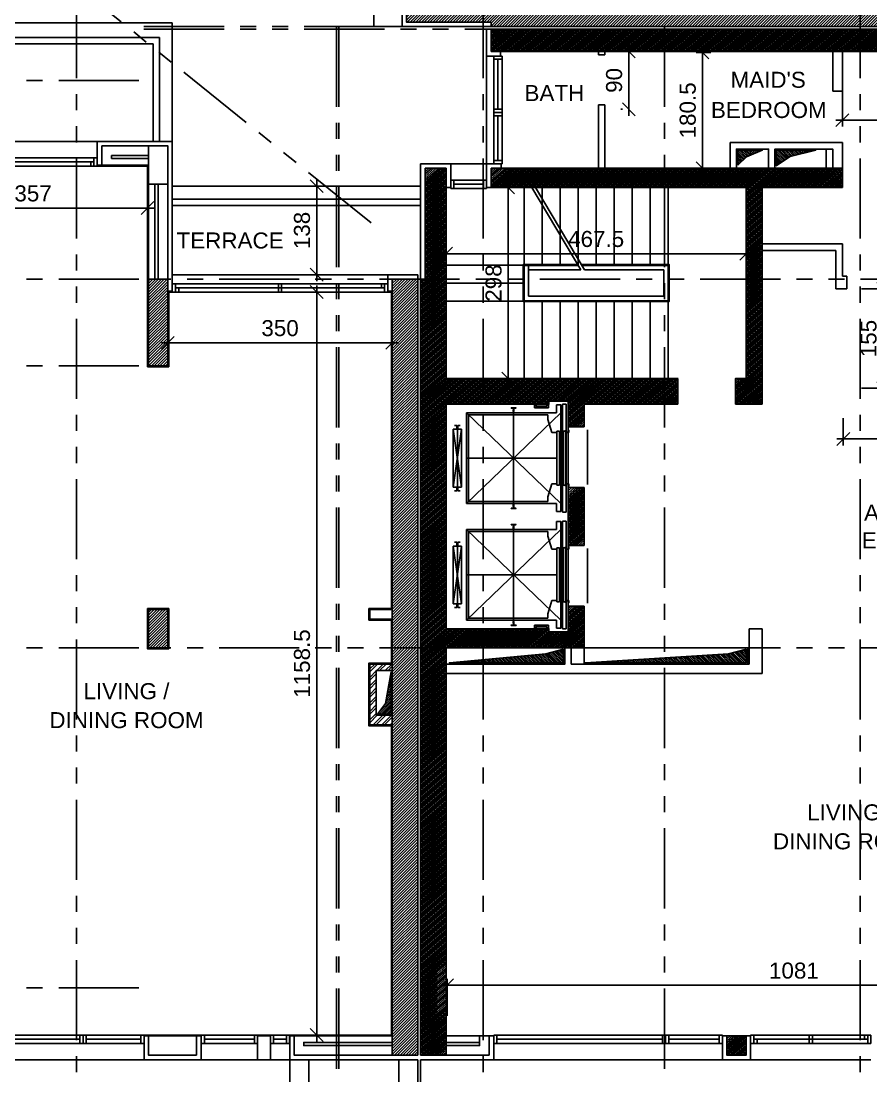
# Model space of a CAD drawing. Extents: x 453.8 to 514, y -2.6 to 70.8.
# Drawn here: x 484.88 to 498.13, y 6.18 to 22.62 of the extents above; entities that cross this region are included whole.
import ezdxf
from ezdxf.enums import TextEntityAlignment as Align

# ---------------------------------------------------------------- set-up
doc = ezdxf.new("R2010")
doc.units = 0
doc.header["$MEASUREMENT"] = 0
doc.header["$PDMODE"] = 35
doc.header["$PDSIZE"] = 0.3
doc.linetypes.add('AXIS_100$0$A-AXIS$0$PHANTOM', pattern=[2.5, 1.25, -0.25, 0.25, -0.25, 0.25, -0.25])
doc.layers.get('0').update_dxf_attribs({"linetype": 'CONTINUOUS'})
doc.layers.get('DEFPOINTS').update_dxf_attribs({"linetype": 'CONTINUOUS'})
for name, color, linetype in [('A-ALU', 9, 'CONTINUOUS'), ('A-BALUST', 1, 'CONTINUOUS'), ('a-dim', 3, 'CONTINUOUS'), ('A-HATCH-CONC', 8, 'CONTINUOUS'), ('A-HATCH-WALL', 8, 'CONTINUOUS'), ('A-NOMENCLATURE', 3, 'CONTINUOUS'), ('A-PLASTER', 8, 'CONTINUOUS'), ('A-PROJECTION', 9, 'CONTINUOUS'), ('a-revetement', 1, 'CONTINUOUS'), ('a-shaft', 251, 'CONTINUOUS'), ('A-WALL', 4, 'CONTINUOUS'), ('AXIS_100$0$A-AXIS-100', 10, 'AXIS_100$0$A-AXIS$0$PHANTOM'), ('ID-100-Furniture Plan$0$A-ALU', 9, 'CONTINUOUS'), ('ID-100-Furniture Plan$0$A-asc', 15, 'CONTINUOUS'), ('ID-100-Furniture Plan$0$A-FLOR-HRAL', 15, 'CONTINUOUS'), ('ID-100-Furniture Plan$0$A-FLOR-STRS', 41, 'CONTINUOUS'), ('ID-100-Furniture Plan$0$A-PROJECTION', 8, 'CONTINUOUS'), ('ID-100-Furniture Plan$0$a-revetement', 1, 'CONTINUOUS'), ('ID-100-Furniture Plan$0$a-shaft', 251, 'CONTINUOUS'), ('ID-100-Furniture Plan$0$A-STRUCHATCH', 8, 'CONTINUOUS'), ('ID-100-Furniture Plan$0$A-STRUCTURE', 6, 'CONTINUOUS'), ('ID-100-Furniture Plan$0$A-WALL', 3, 'CONTINUOUS'), ('ID-100-Furniture Plan$0$S-9-10TH$0$A-SHAFT 9-10TH', 8, 'CONTINUOUS'), ('S-9-10TH$0$A-SHAFT 9-10TH', 8, 'CONTINUOUS'), ('S-9-10TH$0$A-STR 9-10TH', 2, 'CONTINUOUS')]:
    doc.layers.add(name, color=color, linetype=linetype)
doc.styles.add('A100-STEXT', font='ARIAL.TTF', dxfattribs={"height": 0.25})
doc.dimstyles.new('A100-DIM', dxfattribs={"dimtxt": 0.25, "dimasz": 0.2, "dimexe": 0.1, "dimexo": 0.3, "dimgap": 0.1, "dimtad": 1, "dimlfac": 100, "dimdsep": 46, "dimtxsty": 'A100-STEXT', "dimblk1": 'OBLIQUE', "dimblk2": 'OBLIQUE', "dimsah": 1, "dimcen": -0.05, "dimdle": 0.1, "dimclrd": 15, "dimclre": 15, "dimclrt": 256, "dimadec": 0, "dimazin": 0, "dimtfac": 0.28, "dimtix": 1, "dimtmove": 2, "dimatfit": 3, "dimldrblk": 'OBLIQUE', "dimfxl": 0, "dimtolj": 1, "dimarcsym": 0})
pattern_1 = [(45, (463.73762, -5e-11), (-0.022097087, 0.022097087), [])]
pattern_2 = [(40.532486, (448.082978, 27.233274), (-0.016246977, 0.01900094), [])]
pattern_3 = [(315, (463.73762, 7e-11), (0.014142136, 0.014142136), [])]
pattern_4 = [(40.532486, (456.156187, -5.163988), (-0.016246977, 0.01900094), [])]

# ---------------------------------------------------------------- blocks, each defined once
blk = doc.blocks.new('A$C5D3262F0')
at = {"layer": 'A-ALU'}
for p, q in [((19.618, 20.495), (22.278, 20.495)), ((19.618, 20.43), (22.278, 20.43)), ((22.228, 20.365), (22.228, 20.43)), ((22.328, 20.365), (19.568, 20.365)), ((23.548, 18.53), (26.808, 18.53)), ((23.548, 18.465), (26.808, 18.465)), ((23.598, 18.4), (23.598, 18.465)), ((26.758, 18.465), (26.758, 18.53)), ((26.858, 18.4), (23.498, 18.4)), ((19.828, 6.815), (23.058, 6.815)), ((19.879, 6.75), (22.058, 6.75)), ((22.058, 6.815), (22.058, 6.685)), ((22.108, 6.815), (22.108, 6.685)), ((22.158, 6.815), (22.158, 6.685)), ((22.158, 6.75), (23.008, 6.75)), ((23.948, 6.815), (24.828, 6.815)), ((23.998, 6.75), (24.778, 6.75)), ((25.028, 6.815), (25.328, 6.815)), ((25.078, 6.75), (25.278, 6.75)), ((19.828, 6.685), (23.058, 6.685)), ((23.948, 6.685), (24.828, 6.685)), ((25.028, 6.685), (25.328, 6.685))]:
    blk.add_line(p, q, dxfattribs=at)
for points in [[(22.278, 20.495), (22.328, 20.495), (22.328, 20.365), (22.278, 20.365)], [(23.548, 18.53), (23.498, 18.53), (23.498, 18.4), (23.548, 18.4)], [(25.153, 18.53), (25.203, 18.53), (25.203, 18.4), (25.153, 18.4)], [(26.808, 18.53), (26.858, 18.53), (26.858, 18.4), (26.808, 18.4)], [(23.058, 6.685), (23.008, 6.685), (23.008, 6.815), (23.058, 6.815)], [(23.998, 6.685), (23.948, 6.685), (23.948, 6.815), (23.998, 6.815)], [(24.828, 6.685), (24.778, 6.685), (24.778, 6.815), (24.828, 6.815)], [(25.028, 6.685), (25.078, 6.685), (25.078, 6.815), (25.028, 6.815)], [(25.328, 6.685), (25.278, 6.685), (25.278, 6.815), (25.328, 6.815)]]:
    blk.add_lwpolyline(points, close=True, dxfattribs=at)
blk = doc.blocks.new('_OBLIQUE')
at = {"color": 0, "linetype": 'ByBlock'}
blk.add_line((-0.5, -0.5), (0.5, 0.5), dxfattribs=at)
blk = doc.blocks.new('*D49')
at = {"layer": 'a-dim', "color": 15, "lineweight": -2}
for p, q in [((483.181, 19.71), (486.951, 19.71)), ((483.281, 19.41), (483.281, 19.61)), ((486.851, 19.41), (486.851, 19.61))]:
    blk.add_line(p, q, dxfattribs=at)
at = {"layer": 'DEFPOINTS', "color": 0}
for p in [(483.281, 19.71), (486.851, 19.71), (486.851, 19.71)]:
    blk.add_point(p, dxfattribs=at)
at = {"layer": 'a-dim', "color": 15, "lineweight": -2, "xscale": 0.2, "yscale": 0.2, "zscale": 0.2, "rotation": 180}
blk.add_blockref('_OBLIQUE', (483.281, 19.71), dxfattribs=at)
at = {"layer": 'a-dim', "color": 15, "lineweight": -2, "xscale": 0.2, "yscale": 0.2, "zscale": 0.2}
blk.add_blockref('_OBLIQUE', (486.851, 19.71), dxfattribs=at)
at = {"layer": 'a-dim', "insert": (485.066, 19.937), "char_height": 0.25, "attachment_point": 5, "style": 'A100-STEXT'}
blk.add_mtext('\\A1;357', dxfattribs=at)
blk = doc.blocks.new('*D50')
at = {"layer": 'a-dim', "color": 15, "lineweight": -2}
for p, q in [((489.487, 6.715), (489.487, 18.5)), ((489.658, 18.4), (489.587, 18.4)), ((489.658, 6.815), (489.587, 6.815))]:
    blk.add_line(p, q, dxfattribs=at)
at = {"layer": 'DEFPOINTS', "color": 0}
for p in [(489.358, 18.4), (489.487, 18.4), (489.358, 6.815)]:
    blk.add_point(p, dxfattribs=at)
at = {"layer": 'a-dim', "color": 15, "lineweight": -2, "xscale": 0.2, "yscale": 0.2, "zscale": 0.2}
for p, rotation in [((489.487, 18.4), 90), ((489.487, 6.815), 270)]:
    blk.add_blockref('_OBLIQUE', p, dxfattribs=dict(at, rotation=rotation))
at = {"layer": 'a-dim', "insert": (489.259, 12.607), "char_height": 0.25, "attachment_point": 5, "rotation": 90, "style": 'A100-STEXT'}
blk.add_mtext('\\A1;1158.5', dxfattribs=at)
blk = doc.blocks.new('*D51')
at = {"layer": 'a-dim', "color": 15, "lineweight": -2}
for p, q in [((487.066, 17.609), (490.766, 17.609)), ((487.166, 17.55), (487.166, 17.709)), ((490.666, 17.55), (490.666, 17.709))]:
    blk.add_line(p, q, dxfattribs=at)
at = {"layer": 'DEFPOINTS', "color": 0}
for p in [(490.666, 17.609), (487.166, 17.25), (490.666, 17.25)]:
    blk.add_point(p, dxfattribs=at)
at = {"layer": 'a-dim', "color": 15, "lineweight": -2, "xscale": 0.2, "yscale": 0.2, "zscale": 0.2, "rotation": 180}
blk.add_blockref('_OBLIQUE', (487.166, 17.609), dxfattribs=at)
at = {"layer": 'a-dim', "color": 15, "lineweight": -2, "xscale": 0.2, "yscale": 0.2, "zscale": 0.2}
blk.add_blockref('_OBLIQUE', (490.666, 17.609), dxfattribs=at)
at = {"layer": 'a-dim', "insert": (488.916, 17.836), "char_height": 0.25, "attachment_point": 5, "style": 'A100-STEXT'}
blk.add_mtext('\\A1;350', dxfattribs=at)
blk = doc.blocks.new('*D52')
at = {"layer": 'a-dim', "color": 15, "lineweight": -2}
for p, q in [((489.487, 18.57), (489.487, 20.15)), ((489.216, 20.05), (489.587, 20.05)), ((489.216, 18.67), (489.587, 18.67))]:
    blk.add_line(p, q, dxfattribs=at)
at = {"layer": 'DEFPOINTS', "color": 0}
for p in [(488.916, 20.05), (489.487, 20.05), (488.916, 18.67)]:
    blk.add_point(p, dxfattribs=at)
at = {"layer": 'a-dim', "color": 15, "lineweight": -2, "xscale": 0.2, "yscale": 0.2, "zscale": 0.2}
for p, rotation in [((489.487, 20.05), 90), ((489.487, 18.67), 270)]:
    blk.add_blockref('_OBLIQUE', p, dxfattribs=dict(at, rotation=rotation))
at = {"layer": 'a-dim', "insert": (489.259, 19.36), "char_height": 0.25, "attachment_point": 5, "rotation": 90, "style": 'A100-STEXT'}
blk.add_mtext('\\A1;138', dxfattribs=at)
blk = doc.blocks.new('*D68')
at = {"layer": 'a-dim', "color": 15, "lineweight": -2}
for p, q in [((491.421, 7.59), (502.431, 7.59)), ((491.521, 7.115), (491.521, 7.69)), ((502.331, 7.115), (502.331, 7.69))]:
    blk.add_line(p, q, dxfattribs=at)
at = {"layer": 'DEFPOINTS', "color": 0}
for p in [(502.331, 7.59), (491.521, 6.815), (502.331, 6.815)]:
    blk.add_point(p, dxfattribs=at)
at = {"layer": 'a-dim', "color": 15, "lineweight": -2, "xscale": 0.2, "yscale": 0.2, "zscale": 0.2, "rotation": 180}
blk.add_blockref('_OBLIQUE', (491.521, 7.59), dxfattribs=at)
at = {"layer": 'a-dim', "color": 15, "lineweight": -2, "xscale": 0.2, "yscale": 0.2, "zscale": 0.2}
blk.add_blockref('_OBLIQUE', (502.331, 7.59), dxfattribs=at)
at = {"layer": 'a-dim', "insert": (496.926, 7.818), "char_height": 0.25, "attachment_point": 5, "style": 'A100-STEXT'}
blk.add_mtext('\\A1;1081', dxfattribs=at)
blk = doc.blocks.new('*D71')
at = {"layer": 'a-dim', "color": 15, "lineweight": -2}
for p, q in [((497.696, 16.435), (497.696, 16.009)), ((502.331, 16.435), (502.331, 16.009)), ((497.596, 16.109), (502.431, 16.109))]:
    blk.add_line(p, q, dxfattribs=at)
at = {"layer": 'DEFPOINTS', "color": 0}
for p in [(497.696, 16.735), (502.331, 16.735), (502.331, 16.109)]:
    blk.add_point(p, dxfattribs=at)
at = {"layer": 'a-dim', "color": 15, "lineweight": -2, "xscale": 0.2, "yscale": 0.2, "zscale": 0.2, "rotation": 180}
blk.add_blockref('_OBLIQUE', (497.696, 16.109), dxfattribs=at)
at = {"layer": 'a-dim', "color": 15, "lineweight": -2, "xscale": 0.2, "yscale": 0.2, "zscale": 0.2}
blk.add_blockref('_OBLIQUE', (502.331, 16.109), dxfattribs=at)
at = {"layer": 'a-dim', "insert": (500.013, 16.336), "char_height": 0.25, "attachment_point": 5, "style": 'A100-STEXT'}
blk.add_mtext('\\A1;463.5', dxfattribs=at)
blk = doc.blocks.new('*D72')
at = {"layer": 'a-dim', "color": 15, "lineweight": -2}
for p, q in [((497.981, 18.45), (498.418, 18.45)), ((498.318, 16.8), (498.318, 18.55)), ((497.981, 16.9), (498.418, 16.9))]:
    blk.add_line(p, q, dxfattribs=at)
at = {"layer": 'DEFPOINTS', "color": 0}
for p in [(497.681, 18.45), (498.318, 18.45), (497.681, 16.9)]:
    blk.add_point(p, dxfattribs=at)
at = {"layer": 'a-dim', "color": 15, "lineweight": -2, "xscale": 0.2, "yscale": 0.2, "zscale": 0.2}
for p, rotation in [((498.318, 18.45), 90), ((498.318, 16.9), 270)]:
    blk.add_blockref('_OBLIQUE', p, dxfattribs=dict(at, rotation=rotation))
at = {"layer": 'a-dim', "insert": (498.09, 17.675), "char_height": 0.25, "attachment_point": 5, "rotation": 90, "style": 'A100-STEXT'}
blk.add_mtext('\\A1;155', dxfattribs=at)
blk = doc.blocks.new('*D73')
at = {"layer": 'a-dim', "color": 15, "lineweight": -2}
for p, q in [((492.473, 20.13), (492.473, 16.95)), ((492.506, 20.03), (492.573, 20.03)), ((492.506, 17.05), (492.573, 17.05))]:
    blk.add_line(p, q, dxfattribs=at)
at = {"layer": 'DEFPOINTS', "color": 0}
for p in [(492.206, 20.03), (492.206, 17.05), (492.473, 17.05)]:
    blk.add_point(p, dxfattribs=at)
at = {"layer": 'a-dim', "color": 15, "lineweight": -2, "xscale": 0.2, "yscale": 0.2, "zscale": 0.2}
for p, rotation in [((492.473, 20.03), 90), ((492.473, 17.05), 270)]:
    blk.add_blockref('_OBLIQUE', p, dxfattribs=dict(at, rotation=rotation))
at = {"layer": 'a-dim', "insert": (492.245, 18.54), "char_height": 0.25, "attachment_point": 5, "rotation": 90, "style": 'A100-STEXT'}
blk.add_mtext('\\A1;298', dxfattribs=at)
blk = doc.blocks.new('*D74')
at = {"layer": 'a-dim', "color": 15, "lineweight": -2}
for p, q in [((496.281, 18.998), (491.406, 18.998)), ((491.506, 18.74), (491.506, 18.898)), ((496.181, 18.74), (496.181, 18.898))]:
    blk.add_line(p, q, dxfattribs=at)
at = {"layer": 'DEFPOINTS', "color": 0}
for p in [(491.506, 19.04), (491.506, 18.998), (496.181, 19.04)]:
    blk.add_point(p, dxfattribs=at)
at = {"layer": 'a-dim', "color": 15, "lineweight": -2, "xscale": 0.2, "yscale": 0.2, "zscale": 0.2}
for p, rotation in [((491.506, 18.998), 180.000002252266), ((496.181, 18.998), 2.252265973723411e-06)]:
    blk.add_blockref('_OBLIQUE', p, dxfattribs=dict(at, rotation=rotation))
at = {"layer": 'a-dim', "insert": (493.843, 19.226), "char_height": 0.25, "attachment_point": 5, "rotation": 0, "style": 'A100-STEXT'}
blk.add_mtext('\\A1;467.5', dxfattribs=at)
blk = doc.blocks.new('*D111')
at = {"layer": 'a-dim', "color": 15, "lineweight": -2}
for p, q in [((497.681, 21.85), (497.681, 20.981)), ((502.346, 21.85), (502.346, 20.981)), ((497.581, 21.081), (502.446, 21.081))]:
    blk.add_line(p, q, dxfattribs=at)
at = {"layer": 'DEFPOINTS', "color": 0}
for p in [(497.681, 22.15), (502.346, 22.15), (502.346, 21.081)]:
    blk.add_point(p, dxfattribs=at)
at = {"layer": 'a-dim', "color": 15, "lineweight": -2, "xscale": 0.2, "yscale": 0.2, "zscale": 0.2, "rotation": 180}
blk.add_blockref('_OBLIQUE', (497.681, 21.081), dxfattribs=at)
at = {"layer": 'a-dim', "color": 15, "lineweight": -2, "xscale": 0.2, "yscale": 0.2, "zscale": 0.2}
blk.add_blockref('_OBLIQUE', (502.346, 21.081), dxfattribs=at)
at = {"layer": 'a-dim', "insert": (500.013, 21.309), "char_height": 0.25, "attachment_point": 5, "style": 'A100-STEXT'}
blk.add_mtext('\\A1;466.5', dxfattribs=at)
blk = doc.blocks.new('*D112')
at = {"layer": 'a-dim', "color": 15, "lineweight": -2}
for p, q in [((495.5, 20.23), (495.5, 22.235)), ((495.631, 22.135), (495.4, 22.135)), ((495.631, 20.33), (495.4, 20.33))]:
    blk.add_line(p, q, dxfattribs=at)
at = {"layer": 'DEFPOINTS', "color": 0}
for p in [(495.5, 22.135), (495.931, 22.135), (495.931, 20.33)]:
    blk.add_point(p, dxfattribs=at)
at = {"layer": 'a-dim', "color": 15, "lineweight": -2, "xscale": 0.2, "yscale": 0.2, "zscale": 0.2}
for p, rotation in [((495.5, 22.135), 90), ((495.5, 20.33), 270)]:
    blk.add_blockref('_OBLIQUE', p, dxfattribs=dict(at, rotation=rotation))
at = {"layer": 'a-dim', "insert": (495.272, 21.233), "char_height": 0.25, "attachment_point": 5, "rotation": 90, "style": 'A100-STEXT'}
blk.add_mtext('\\A1;180.5', dxfattribs=at)
blk = doc.blocks.new('*D113')
at = {"layer": 'a-dim', "color": 15, "lineweight": -2}
for p, q in [((494.352, 21.15), (494.352, 22.25)), ((494.226, 22.15), (494.252, 22.15)), ((494.226, 21.25), (494.252, 21.25))]:
    blk.add_line(p, q, dxfattribs=at)
at = {"layer": 'DEFPOINTS', "color": 0}
for p in [(494.352, 22.15), (494.526, 22.15), (494.526, 21.25)]:
    blk.add_point(p, dxfattribs=at)
at = {"layer": 'a-dim', "color": 15, "lineweight": -2, "xscale": 0.2, "yscale": 0.2, "zscale": 0.2}
for p, rotation in [((494.352, 22.15), 90), ((494.352, 21.25), 270)]:
    blk.add_blockref('_OBLIQUE', p, dxfattribs=dict(at, rotation=rotation))
at = {"layer": 'a-dim', "insert": (494.124, 21.7), "char_height": 0.25, "attachment_point": 5, "rotation": 90, "style": 'A100-STEXT'}
blk.add_mtext('\\A1;90', dxfattribs=at)
blk = doc.blocks.new('ID-100-Furniture Plan$0$Rail3kg')
for p, q in [((3, 0), (-3, 0)), ((-43.5, -58), (-11, -58)), ((-43.5, -60), (-43.5, -58)), ((-43.5, -60), (-11, -60)), ((-8, -5), (-8, -55)), ((-6, -5), (-6, -55)), ((-3, -2), (3, -2)), ((6, -5), (6, -55)), ((8, -5), (8, -55)), ((11, -58), (43.5, -58)), ((11, -60), (43.5, -60)), ((43.5, -60), (43.5, -58))]:
    blk.add_line(p, q)
for centre, radius, start, end in [((-3, -5), 5, 90, 180), ((3, -5), 5, 0, 90), ((-11, -55), 5, 270, 360), ((-11, -55), 3, 270, 0), ((-3, -5), 3, 90, 180), ((3, -5), 3, 0, 90), ((11, -55), 5, 180, 270), ((11, -55), 3, 180, 270)]:
    blk.add_arc(centre, radius, start, end)
blk = doc.blocks.new('ID-100-Furniture Plan$0$T75-3')
for p, q in [((1, 5), (0, 4)), ((0, -4), (0, 4)), ((1, 5), (30, 5)), ((30, 4), (30, 5)), ((32, 3), (51, 3)), ((57, 35), (55, 7)), ((59, 37), (62, 37)), ((62, -38), (62, 37)), ((0, -4), (1, -5)), ((1, -5), (30, -5)), ((30, -5), (30, -4)), ((32, -3), (51, -3)), ((55, -7), (57, -35)), ((59, -38), (62, -38))]:
    blk.add_line(p, q)
for centre, radius, start, end in [((32, 4), 1.5, 180, 270), ((51, 7), 4, 270, 356.6822), ((59, 35), 2.5, 90, 176.6822), ((32, -4), 1.5, 90, 180), ((51, -7), 4, 3.3178, 90), ((59, -35), 2.5, 183.3178, 270)]:
    blk.add_arc(centre, radius, start, end)
blk = doc.blocks.new('ID-100-Furniture Plan$0$ascenseurs')
at = {"layer": 'ID-100-Furniture Plan$0$A-asc'}
for p, q in [((1.6, 0.03), (1.6, 0.03)), ((1.815, 0), (1.87, 0)), ((1.815, -1.68), (1.815, 0)), ((1.87, -1.68), (1.87, 0)), ((1.72, -0.134), (0.315, -0.134)), ((0.315, -1.546), (1.785, -0.134)), ((0.315, -0.134), (1.785, -1.546)), ((0.315, -1.546), (0.315, -0.134)), ((1.05, -1.565), (1.05, -0.115)), ((1.72, -0.01), (1.785, -0.01)), ((1.72, -0.134), (1.72, -0.01)), ((1.785, -1.67), (1.785, -0.01)), ((1.585, -0.165), (0.345, -0.165)), ((0.345, -1.515), (0.345, -0.165)), ((1.585, -0.235), (1.585, -0.165)), ((1.645, -0.44), (1.585, -0.235)), ((0.24, -0.39), (0.11, -0.39)), ((0.11, -1.29), (0.11, -0.39)), ((0.24, -0.39), (0.11, -1.29)), ((0.11, -0.39), (0.24, -1.29)), ((0.175, -0.39), (0.175, -1.29)), ((0.24, -1.29), (0.24, -0.39)), ((1.645, -0.44), (1.725, -0.44)), ((1.765, -0.42), (1.725, -0.42)), ((1.725, -0.42), (1.725, -1.26)), ((1.765, -0.42), (1.765, -1.26)), ((1.862, -0.42), (1.822, -0.42)), ((1.822, -0.42), (1.822, -1.26)), ((1.862, -0.42), (1.862, -1.26)), ((1.725, -0.84), (0.315, -0.84)), ((0.24, -1.29), (0.11, -1.29)), ((1.645, -1.24), (1.585, -1.445)), ((1.645, -1.24), (1.725, -1.24)), ((1.765, -1.26), (1.725, -1.26)), ((1.862, -1.26), (1.822, -1.26)), ((1.585, -1.515), (1.585, -1.445)), ((1.72, -1.546), (0.315, -1.546)), ((1.585, -1.515), (0.345, -1.515)), ((1.72, -1.67), (1.72, -1.546)), ((1.72, -1.67), (1.785, -1.67)), ((1.815, -1.68), (1.87, -1.68)), ((1.72, -1.954), (0.315, -1.954)), ((0.315, -1.954), (1.785, -3.366)), ((0.315, -3.366), (1.785, -1.954)), ((0.315, -1.954), (0.315, -3.366)), ((1.05, -1.935), (1.05, -3.385)), ((1.72, -1.83), (1.72, -1.954)), ((1.72, -1.83), (1.785, -1.83)), ((1.785, -1.83), (1.785, -3.49)), ((1.815, -1.82), (1.87, -1.82)), ((1.815, -1.82), (1.815, -3.5)), ((1.87, -1.82), (1.87, -3.5)), ((1.585, -1.985), (0.345, -1.985)), ((0.345, -1.985), (0.345, -3.335)), ((1.585, -1.985), (1.585, -2.055)), ((1.645, -2.26), (1.585, -2.055)), ((0.24, -2.21), (0.11, -2.21)), ((0.11, -2.21), (0.11, -3.11)), ((0.24, -3.11), (0.11, -2.21)), ((0.11, -3.11), (0.24, -2.21)), ((0.175, -3.11), (0.175, -2.21)), ((0.24, -2.21), (0.24, -3.11)), ((1.645, -2.26), (1.725, -2.26)), ((1.765, -2.24), (1.725, -2.24)), ((1.725, -3.08), (1.725, -2.24)), ((1.765, -3.08), (1.765, -2.24)), ((1.862, -2.24), (1.822, -2.24)), ((1.822, -3.08), (1.822, -2.24)), ((1.862, -3.08), (1.862, -2.24)), ((1.725, -2.66), (0.315, -2.66)), ((0.24, -3.11), (0.11, -3.11)), ((1.645, -3.06), (1.585, -3.265)), ((1.645, -3.06), (1.725, -3.06)), ((1.765, -3.08), (1.725, -3.08)), ((1.862, -3.08), (1.822, -3.08)), ((1.585, -3.265), (1.585, -3.335)), ((1.72, -3.366), (0.315, -3.366)), ((1.585, -3.335), (0.345, -3.335)), ((1.72, -3.366), (1.72, -3.49)), ((1.72, -3.49), (1.785, -3.49)), ((1.815, -3.5), (1.87, -3.5))]:
    blk.add_line(p, q, dxfattribs=at)
for points in [[(1.378, 0), (1.378, -0.055), (1.592, -0.055), (1.592, 0)], [(1.402, 0), (1.402, -0.03), (1.567, -0.03), (1.567, 0)], [(1.378, -3.5), (1.378, -3.445), (1.592, -3.445), (1.592, -3.5)], [(1.402, -3.5), (1.402, -3.47), (1.567, -3.47), (1.567, -3.5)]]:
    blk.add_lwpolyline(points, dxfattribs=at)
for points in [[(1.862, -0.434, 0.414214), (1.868, -0.44), (1.907, -0.44, 0.414214), (1.913, -0.434), (1.913, -0.405), (1.91, -0.405), (1.91, -0.434, -0.414214), (1.907, -0.437), (1.868, -0.437, -0.414214), (1.865, -0.434), (1.865, -0.405), (1.862, -0.405)], [(1.865, -1.246), (1.865, -1.275), (1.862, -1.275), (1.862, -1.246, -0.414214), (1.868, -1.24), (1.907, -1.24, -0.414214), (1.913, -1.246), (1.913, -1.275), (1.91, -1.275), (1.91, -1.246, 0.414214), (1.907, -1.243), (1.868, -1.243, 0.414214)], [(1.865, -2.254), (1.865, -2.225), (1.862, -2.225), (1.862, -2.254, 0.414214), (1.868, -2.26), (1.907, -2.26, 0.414214), (1.913, -2.254), (1.913, -2.225), (1.91, -2.225), (1.91, -2.254, -0.414214), (1.907, -2.257), (1.868, -2.257, -0.414214)], [(1.862, -3.066, -0.414214), (1.868, -3.06), (1.907, -3.06, -0.414214), (1.913, -3.066), (1.913, -3.095), (1.91, -3.095), (1.91, -3.066, 0.414214), (1.907, -3.063), (1.868, -3.063, 0.414214), (1.865, -3.066), (1.865, -3.095), (1.862, -3.095)]]:
    blk.add_lwpolyline(points, format="xyb", close=True, dxfattribs=at)
at = {"layer": 'ID-100-Furniture Plan$0$A-asc', "yscale": 0.0009999999999994458, "zscale": 0.001}
for name, p, xscale, rotation in [('ID-100-Furniture Plan$0$T75-3', (1.05, -0.115), 0.0009999999999994458, 90), ('ID-100-Furniture Plan$0$Rail3kg', (0.175, -0.39), -0.0009999999999976694, 180), ('ID-100-Furniture Plan$0$T75-3', (1.05, -1.565), -0.0009999999999994458, 90), ('ID-100-Furniture Plan$0$T75-3', (1.05, -1.935), 0.0009999999999994458, 90), ('ID-100-Furniture Plan$0$Rail3kg', (0.175, -2.21), -0.0009999999999976694, 180), ('ID-100-Furniture Plan$0$T75-3', (1.05, -3.385), -0.0009999999999994458, 90)]:
    blk.add_blockref(name, p, dxfattribs=dict(at, xscale=xscale, rotation=rotation))
at = {"layer": 'ID-100-Furniture Plan$0$A-asc', "xscale": 0.0009999999999976694, "yscale": 0.0009999999999994458, "zscale": 0.001}
for p in [(0.175, -1.29), (0.175, -3.11)]:
    blk.add_blockref('ID-100-Furniture Plan$0$Rail3kg', p, dxfattribs=at)

msp = doc.modelspace()

# ---------------------------------------------------------------- hatches: boundary and pattern name
at = {"layer": 'A-HATCH-CONC'}
h = msp.add_hatch(dxfattribs=at)
h.set_pattern_fill('ANSI31', color=256, scale=0.25, style=0)
h.set_pattern_definition(pattern_1)
h.paths.add_polyline_path([(490.8869, 22.94), (490.8869, 22.61), (492.20599, 22.61), (492.20599, 22.54), (499.15599, 22.54), (502.64599, 22.54), (502.64599, 22.94)])
h = msp.add_hatch(dxfattribs=at)
h.set_pattern_fill('ANSI31', color=256, scale=0.25, style=0)
h.set_pattern_definition(pattern_1)
h.paths.add_polyline_path([(487.16599, 18.6), (486.86599, 18.6), (486.86599, 17.25), (487.16599, 17.25)])
h = msp.add_hatch(dxfattribs=at)
h.set_pattern_fill('ANSI31', color=256, scale=0.25, style=0)
h.set_pattern_definition(pattern_1)
h.paths.add_polyline_path([(491.06599, 18.6), (490.66599, 18.6), (490.66599, 6.5), (491.06599, 6.5)])
h = msp.add_hatch(dxfattribs=at)
h.set_pattern_fill('ANSI31', color=256, scale=0.25, style=0)
h.set_pattern_definition(pattern_1)
h.paths.add_polyline_path([(487.16599, 13.45), (486.86599, 13.45), (486.86599, 12.85), (487.16599, 12.85)])
at = {"layer": 'A-HATCH-WALL'}
h = msp.add_hatch(dxfattribs=at)
h.set_pattern_fill('ANSI32', color=256, scale=0.25, style=0)
h.set_pattern_definition([(45, (463.73762, -5e-11), (-0.06629126, 0.06629126), []), (45, (463.78181, -5e-11), (-0.06629126, 0.06629126), [])])
h.paths.add_polyline_path([(490.66599, 6.5), (491.06599, 6.5), (491.06599, 18.6), (490.66599, 18.6)])
h = msp.add_hatch(dxfattribs=at)
h.set_pattern_fill('ANSI32', color=256, scale=0.25, style=0)
h.set_pattern_definition([(45, (463.73762, -5e-11), (-0.06629126, 0.06629126), []), (45, (463.78181, -5e-11), (-0.06629126, 0.06629126), [])])
h.paths.add_polyline_path([(490.66599, 12.6), (490.31599, 12.6), (490.31599, 11.65), (490.66599, 11.65), (490.66599, 11.8), (490.41599, 11.8), (490.41599, 12.5), (490.66599, 12.5)])
at = {"layer": 'a-shaft'}
h = msp.add_hatch(dxfattribs=at)
h.set_pattern_fill('_USER,_O', color=256, scale=0.02, angle=315, pattern_type=0)
h.set_pattern_definition([(225.0000000024, (338867.59109, -23743.371702), (-0.0141421356243, 0.0141421356231), [])])
h.paths.add_polyline_path([(490.64599, 12.48), (490.56157, 11.98401), (490.43599, 11.82), (490.64599, 11.82)])
at = {"layer": 'ID-100-Furniture Plan$0$a-shaft'}
h = msp.add_hatch(dxfattribs=at)
h.set_pattern_fill('_USER', color=256, scale=0.02, angle=315, style=0, pattern_type=0)
h.set_pattern_definition(pattern_3)
h.paths.add_polyline_path([(496.43296, 20.61), (496.05099, 20.61), (496.05099, 20.37632), (496.18856, 20.50595)])
h = msp.add_hatch(dxfattribs=at)
h.set_pattern_fill('_USER', color=256, scale=0.02, angle=315, style=0, pattern_type=0)
h.set_pattern_definition(pattern_3)
h.paths.add_polyline_path([(497.26647, 20.61), (496.65099, 20.61), (496.65099, 20.3673), (496.86838, 20.51175)])
h = msp.add_hatch(dxfattribs=at)
h.set_pattern_fill('_USER,_O', color=256, scale=0.02, angle=315, pattern_type=0)
h.set_pattern_definition([(315, (-337912.859107, -23743.371716), (0.0141421356235, 0.0141421356235), [])])
h.paths.add_polyline_path([(493.33599, 12.62), (493.33599, 12.83), (493.05745, 12.75968), (491.55599, 12.62)])
h = msp.add_hatch(dxfattribs=at)
h.set_pattern_fill('_USER,_O', color=256, scale=0.02, angle=315, pattern_type=0)
h.set_pattern_definition([(315, (-337910.009107, -23743.371716), (0.0141421356235, 0.0141421356235), [])])
h.paths.add_polyline_path([(496.18599, 12.62), (496.18599, 12.83), (495.90745, 12.75968), (493.67599, 12.62)])
at = {"layer": 'ID-100-Furniture Plan$0$A-STRUCHATCH'}
h = msp.add_hatch(dxfattribs=at)
h.set_pattern_fill('_USER', color=256, scale=0.025, angle=40.532486, style=0, pattern_type=0)
h.set_pattern_definition(pattern_2)
h.paths.add_polyline_path([(492.20599, 22.15), (502.64599, 22.15), (502.64599, 22.5), (492.20599, 22.5)])
h = msp.add_hatch(dxfattribs=at)
h.set_pattern_fill('_USER', color=256, scale=0.025, angle=40.532486, style=0, pattern_type=0)
h.set_pattern_definition(pattern_4)
h.paths.add_polyline_path([(496.01474, 17.05), (496.01474, 16.65), (496.43099, 16.65), (496.43099, 20.03), (497.68099, 20.03), (497.68099, 20.33), (492.20599, 20.33), (492.20599, 20.03), (496.18099, 20.03), (496.18099, 17.05)])
h.paths.add_polyline_path([(491.50599, 7.1), (491.36599, 7.1), (491.36599, 7.81), (491.50599, 7.81), (491.50599, 12.85), (493.65599, 12.85), (493.65599, 13.5), (493.40599, 13.5), (493.40599, 13.1), (493.10599, 13.1), (493.10599, 13.15), (491.50599, 13.15), (491.50599, 16.65), (493.10599, 16.65), (493.10599, 16.7), (493.40599, 16.7), (493.40599, 16.3), (493.65599, 16.3), (493.65599, 16.65), (495.11474, 16.65), (495.11474, 17.05), (491.50599, 17.05), (491.50599, 20.33), (491.17599, 20.33), (491.17599, 18.6), (491.10599, 18.6), (491.10599, 6.5), (491.50599, 6.5)])
h = msp.add_hatch(dxfattribs=at)
h.set_pattern_fill('_USER', color=256, scale=0.025, angle=40.532486, style=0, pattern_type=0)
h.set_pattern_definition(pattern_2)
h.paths.add_polyline_path([(493.65599, 15.35), (493.40599, 15.35), (493.40599, 14.45), (493.65599, 14.45)], flags=17)
h = msp.add_hatch(dxfattribs=at)
h.set_pattern_fill('_USER', color=256, scale=0.025, angle=40.532486, style=0, pattern_type=0)
h.set_pattern_definition(pattern_4)
h.paths.add_polyline_path([(491.3644, 7.1), (491.50599, 7.1), (491.50599, 7.81221), (491.3644, 7.81221)])
h = msp.add_hatch(dxfattribs=at)
h.set_pattern_fill('_USER', color=256, scale=0.025, angle=40.532486, style=0, pattern_type=0)
h.set_pattern_definition(pattern_2)
h.paths.add_polyline_path([(496.18099, 6.8), (495.88099, 6.8), (495.88099, 6.5), (496.18099, 6.5)])

# ---------------------------------------------------------------- linework, layer by layer
at = {"layer": 'A-ALU'}
for p, q in [((486.06599, 20.75), (483.30599, 20.75)), ((490.59599, 18.67), (487.23599, 18.67)), ((486.79599, 6.43), (483.56599, 6.43)), ((487.68599, 6.43), (488.56599, 6.43)), ((488.76599, 6.43), (489.06599, 6.43))]:
    msp.add_line(p, q, dxfattribs=at)
at = {"layer": 'A-BALUST'}
for p, q in [((479.58599, 22.37), (487.03599, 22.37)), ((487.03599, 22.37), (487.03599, 20.75)), ((479.58599, 22.27), (486.93599, 22.27)), ((486.93599, 22.27), (486.93599, 20.75)), ((487.23599, 19.85), (491.10599, 19.85)), ((487.23599, 19.75), (491.10599, 19.75))]:
    msp.add_line(p, q, dxfattribs=at)
at = {"layer": 'A-PLASTER'}
for points in [[(486.06599, 20.38), (486.06599, 20.365), (486.85099, 20.365), (486.85099, 17.235), (487.18099, 17.235), (487.18099, 18.4), (487.23599, 18.4), (487.23599, 18.415)], [(490.59599, 18.415), (490.59599, 18.4), (490.65099, 18.4), (490.65099, 13.465), (490.30099, 13.465), (490.30099, 13.285), (490.65099, 13.285), (490.65099, 12.615), (490.30099, 12.615), (490.30099, 11.635), (490.65099, 11.635), (490.65099, 6.815), (489.06569, 6.815)], [(487.68599, 6.815), (486.79599, 6.815)], [(488.56599, 6.8), (488.56599, 6.815), (488.76599, 6.815), (488.76599, 6.8)]]:
    msp.add_lwpolyline(points, dxfattribs=at)
msp.add_lwpolyline([(487.18099, 12.835), (487.18099, 13.465), (486.85099, 13.465), (486.85099, 12.835)], close=True, dxfattribs=at)
at = {"layer": 'A-PROJECTION'}
for p, q in [((479.58599, 22.5962), (487.23599, 22.5962)), ((487.23599, 22.5962), (487.23599, 20.75)), ((487.23599, 20.05), (491.10599, 20.05))]:
    msp.add_line(p, q, dxfattribs=at)
for points in [[(490.8169, 31.74), (490.37599, 31.74), (490.37599, 22.54), (490.8169, 22.54)], [(489.06599, 6.43), (489.06599, 3.8)], [(489.36599, 6.43), (489.36599, 3.8), (490.76599, 3.8), (490.76599, 6.43)], [(491.06599, 3.8), (491.06599, 6.43)], [(491.10599, 3.8), (491.10599, 6.43)]]:
    msp.add_lwpolyline(points, dxfattribs=at)
at = {"layer": 'a-revetement'}
for p, q in [((490.8169, 22.54), (490.8169, 23.51)), ((492.20599, 22.54), (490.8169, 22.54)), ((486.06599, 20.75), (487.23599, 20.75)), ((486.06599, 20.75), (486.06599, 20.38)), ((487.23599, 18.415), (487.23599, 20.75)), ((486.06599, 20.38), (486.13599, 20.38)), ((486.79599, 20.38), (486.86599, 20.38)), ((490.59599, 18.415), (490.59599, 18.67)), ((490.59599, 18.67), (491.06599, 18.67)), ((491.06599, 18.6), (491.06599, 18.67)), ((487.23599, 18.415), (487.16599, 18.415)), ((490.59599, 18.415), (490.66599, 18.415)), ((486.79599, 6.8), (486.79599, 6.43)), ((486.79599, 6.8), (486.86599, 6.8)), ((487.61599, 6.8), (487.68599, 6.8)), ((487.68599, 6.8), (487.68599, 6.43)), ((489.13599, 6.8), (489.06599, 6.8)), ((489.06599, 6.8), (489.06599, 6.43)), ((486.79599, 6.43), (487.68599, 6.43)), ((491.06599, 6.43), (489.06599, 6.43))]:
    msp.add_line(p, q, dxfattribs=at)
msp.add_lwpolyline([(488.76599, 6.8), (488.56599, 6.8), (488.56599, 6.43), (488.76599, 6.43)], close=True, dxfattribs=at)
at = {"layer": 'a-shaft'}
msp.add_lwpolyline([(490.64599, 12.48), (490.56157, 11.98401), (490.43599, 11.82), (490.64599, 11.82), (490.64599, 12.48)], dxfattribs=at)
at = {"layer": 'A-WALL'}
for p, q in [((493.88099, 22.15), (493.88099, 22.1)), ((493.98099, 22.1), (493.88099, 22.1)), ((493.98099, 22.1), (493.98099, 22.15)), ((497.53099, 22.15), (497.53099, 21.53)), ((497.68099, 21.53), (497.68099, 22.15)), ((497.68099, 21.53), (497.53099, 21.53)), ((493.98099, 21.32), (493.88099, 21.32)), ((493.88099, 21.23), (493.88099, 21.32)), ((493.88099, 21.23), (493.88099, 20.33)), ((493.88099, 21.23), (493.88099, 21.23)), ((493.98099, 21.32), (493.98099, 20.33)), ((495.93099, 20.33), (495.93099, 20.73)), ((495.93099, 20.73), (497.53099, 20.73)), ((495.93099, 20.73), (497.68099, 20.73)), ((497.68099, 20.33), (497.68099, 20.73)), ((486.13599, 20.68), (486.13599, 20.38)), ((486.13599, 20.68), (486.86599, 20.68)), ((496.53099, 20.33), (496.53099, 20.63)), ((496.63099, 20.33), (496.63099, 20.63)), ((486.28599, 20.53), (486.86599, 20.53)), ((486.28599, 20.53), (486.28599, 20.48)), ((486.28599, 20.48), (486.86599, 20.48)), ((486.13599, 20.38), (486.86599, 20.38)), ((486.86599, 18.6), (486.86599, 20.08)), ((486.96599, 18.6), (486.96599, 20.08)), ((487.01599, 18.6), (487.01599, 20.08)), ((487.16599, 18.6), (487.16599, 20.08)), ((497.68099, 19.15), (496.43099, 19.15)), ((497.68099, 19.15), (497.68099, 18.65)), ((497.58099, 19.05), (496.43099, 19.05)), ((497.58099, 19.05), (497.58099, 18.45)), ((497.75099, 18.65), (497.68099, 18.65)), ((497.75099, 18.65), (497.75099, 18.45)), ((497.75099, 18.45), (497.75099, 18.65)), ((497.75099, 18.65), (497.75099, 18.45)), ((497.75099, 18.645), (497.75099, 18.45)), ((497.75099, 18.645), (497.75099, 18.45)), ((497.75099, 18.645), (497.75099, 18.45)), ((497.75099, 18.45), (497.75099, 18.645)), ((497.58099, 18.45), (497.75099, 18.45)), ((490.31599, 13.45), (490.66599, 13.45)), ((490.31599, 13.3), (490.31599, 13.45)), ((490.31599, 13.3), (490.66599, 13.3)), ((496.23099, 12.6), (496.23099, 13.15)), ((496.43099, 13.15), (496.23099, 13.15)), ((496.43099, 13.15), (496.43099, 12.45)), ((493.35599, 12.85), (493.35599, 12.6)), ((493.45599, 12.85), (493.45599, 12.6)), ((491.50599, 12.6), (493.35599, 12.6)), ((493.45599, 12.6), (496.23099, 12.6)), ((491.50599, 12.45), (492.82099, 12.45)), ((492.82099, 12.45), (496.43099, 12.45)), ((491.50599, 6.8), (492.17599, 6.8)), ((492.17599, 6.8), (492.17599, 6.5)), ((492.17599, 6.5), (491.50599, 6.5))]:
    msp.add_line(p, q, dxfattribs=at)
for points in [[(496.03099, 20.63), (496.53099, 20.63), (496.53099, 20.33), (496.03099, 20.33)], [(496.63099, 20.33), (497.43099, 20.33), (497.43099, 20.63), (496.63099, 20.63)], [(491.50599, 12.6), (493.35599, 12.6), (493.35599, 12.85), (491.50599, 12.85)]]:
    msp.add_lwpolyline(points, close=True, dxfattribs=at)
for points in [[(496.03099, 20.33), (496.03099, 20.63), (496.53099, 20.63)], [(496.63099, 20.63), (497.53099, 20.63), (497.53099, 20.33)], [(496.63099, 20.63), (497.53099, 20.63), (497.53099, 20.33)], [(490.66599, 12.6), (490.31599, 12.6), (490.31599, 11.65), (490.66599, 11.65)], [(490.66599, 12.5), (490.41599, 12.5), (490.41599, 11.8), (490.66599, 11.8)], [(490.66599, 6.5), (489.13599, 6.5), (489.13599, 6.8), (490.66599, 6.8)], [(491.50599, 6.65), (492.02599, 6.65), (492.02599, 6.8)], [(490.66599, 6.65), (489.28599, 6.65), (489.28599, 6.7), (490.66599, 6.7)], [(491.50599, 6.7), (492.02599, 6.7), (492.02599, 6.65), (491.50599, 6.65)]]:
    msp.add_lwpolyline(points, dxfattribs=at)
at = {"layer": 'AXIS_100$0$A-AXIS-100'}
for p, q in [((490.33597, 19.47874), (454.54666, 48.26055)), ((485.74381, 32.98435), (485.74381, -1.8346)), ((492.08381, 32.98435), (492.08381, -1.8346)), ((497.95881, 32.98435), (497.95881, -1.8346)), ((489.79381, 25.04), (489.79381, -1.68758)), ((489.83381, 25.04), (489.83381, -1.68758)), ((494.90881, 25.04), (494.90881, -1.8346)), ((486.79381, 22.54), (507.57381, 22.54)), ((486.79381, 22.5), (507.57381, 22.5)), ((460.46544, 21.7), (486.79381, 21.7)), ((460.46544, 18.6), (507.67478, 18.6)), ((460.46544, 17.25), (486.79381, 17.25)), ((460.46544, 12.85), (507.67478, 12.85)), ((460.46544, 7.55), (486.79381, 7.55))]:
    msp.add_line(p, q, dxfattribs=at)
at = {"layer": 'ID-100-Furniture Plan$0$A-ALU'}
for p, q in [((492.24599, 22.08), (492.24599, 20.4)), ((492.37599, 22.08), (492.24599, 22.08)), ((492.37599, 20.765), (492.37599, 22.08)), ((492.37599, 22.03), (492.24599, 22.03)), ((492.31099, 22.03), (492.31099, 21.25)), ((492.37599, 21.25), (492.24599, 21.25)), ((492.37599, 21.15), (492.37599, 21.25)), ((492.37599, 21.2), (492.24599, 21.2)), ((492.37599, 21.2), (492.24599, 21.2)), ((492.37599, 21.15), (492.24599, 21.15)), ((492.31099, 21.15), (492.31099, 20.45)), ((492.37599, 20.4), (492.37599, 20.765)), ((492.37599, 20.45), (492.24599, 20.45)), ((492.37599, 20.4), (492.24599, 20.4)), ((491.57599, 20.145), (492.13599, 20.145)), ((491.57599, 20.015), (491.57599, 20.145)), ((491.62599, 20.015), (491.62599, 20.145)), ((491.62599, 20.08), (492.08599, 20.08)), ((492.08599, 20.015), (492.08599, 20.145)), ((492.13599, 20.015), (492.13599, 20.145)), ((491.57599, 20.015), (492.13599, 20.015)), ((492.24599, 6.815), (495.81099, 6.815)), ((492.24599, 6.685), (492.24599, 6.815)), ((492.29599, 6.815), (492.29599, 6.685)), ((492.29599, 6.75), (494.87599, 6.75)), ((494.87599, 6.685), (494.87599, 6.815)), ((494.92599, 6.685), (494.92599, 6.815)), ((494.97599, 6.685), (494.97599, 6.815)), ((494.97599, 6.75), (495.76099, 6.75)), ((495.76099, 6.685), (495.76099, 6.815)), ((495.81099, 6.685), (495.81099, 6.815)), ((496.25099, 6.815), (498.12599, 6.815)), ((496.25099, 6.815), (496.25099, 6.685)), ((496.25099, 6.815), (496.25099, 6.685)), ((496.30099, 6.815), (496.30099, 6.685)), ((496.30099, 6.815), (496.30099, 6.685)), ((496.30099, 6.75), (498.07599, 6.75)), ((497.16349, 6.815), (497.16349, 6.685)), ((497.21349, 6.815), (497.21349, 6.685)), ((498.07599, 6.815), (498.07599, 6.685)), ((498.12599, 6.815), (498.12599, 6.685)), ((492.24599, 6.685), (495.81099, 6.685)), ((496.25099, 6.685), (498.12599, 6.685))]:
    msp.add_line(p, q, dxfattribs=at)
for points in [[(496.30099, 6.75), (496.35099, 6.75), (496.35099, 6.685), (496.30099, 6.685)], [(498.02599, 6.815), (498.07599, 6.815), (498.07599, 6.75), (498.02599, 6.75)]]:
    msp.add_lwpolyline(points, close=True, dxfattribs=at)
at = {"layer": 'ID-100-Furniture Plan$0$A-FLOR-HRAL'}
for p, q in [((493.60609, 18.7451), (492.84025, 20.03012)), ((493.66367, 18.7451), (492.89784, 20.03012)), ((492.79099, 18.3351), (492.79099, 18.8151)), ((492.79099, 18.7451), (493.60609, 18.7451)), ((493.66367, 18.7451), (494.89599, 18.7451)), ((494.89599, 18.7451), (494.89599, 18.3351)), ((494.89599, 18.3351), (492.79099, 18.3351)), ((492.70599, 18.2501), (494.94599, 18.2501))]:
    msp.add_line(p, q, dxfattribs=at)
for points in [[(493.75301, 18.8301), (494.98099, 18.8301), (494.98099, 18.2501), (492.70599, 18.2501), (492.70599, 18.8301), (493.55543, 18.8301)], [(493.61301, 18.8301), (494.98099, 18.8301), (494.98099, 18.2501), (492.70599, 18.2501), (492.70599, 18.8301), (493.55543, 18.8301)], [(493.62195, 18.8151), (494.96599, 18.8151), (494.96599, 18.2651), (492.72099, 18.2651), (492.72099, 18.8151), (493.56437, 18.8151)], [(493.61301, 18.8301), (493.69543, 18.8301)]]:
    msp.add_lwpolyline(points, dxfattribs=at)
for points in [[(493.41349, 18.8151), (493.41349, 18.8301), (493.43349, 18.8301), (493.43349, 18.8151)], [(494.25349, 18.8151), (494.25349, 18.8301), (494.27349, 18.8301), (494.27349, 18.8151)], [(492.70599, 18.5501), (492.72099, 18.5501), (492.72099, 18.5301), (492.70599, 18.5301)], [(494.96599, 18.5401), (494.98099, 18.5401), (494.98099, 18.5201), (494.96599, 18.5201)], [(493.41349, 18.2501), (493.41349, 18.2651), (493.43349, 18.2651), (493.43349, 18.2501)], [(494.25349, 18.2501), (494.25349, 18.2651), (494.27349, 18.2651), (494.27349, 18.2501)]]:
    msp.add_lwpolyline(points, close=True, dxfattribs=at)
at = {"layer": 'ID-100-Furniture Plan$0$A-FLOR-STRS'}
for p, q in [((492.72349, 18.8301), (492.72349, 20.0151)), ((493.00349, 18.8301), (493.00349, 20.0151)), ((493.28349, 18.8301), (493.28349, 20.0151)), ((493.56349, 18.8301), (493.56349, 20.0151)), ((493.84349, 18.8301), (493.84349, 20.0151)), ((494.12349, 18.8301), (494.12349, 20.0151)), ((494.40349, 18.8301), (494.40349, 20.0151)), ((494.68349, 18.8301), (494.68349, 20.0151)), ((494.96349, 18.8301), (494.96349, 20.0151)), ((492.70599, 18.8201), (491.52099, 18.8201)), ((492.70599, 18.5401), (491.52099, 18.5401)), ((492.70599, 18.2601), (491.52099, 18.2601)), ((492.72349, 18.2501), (492.72349, 17.0651)), ((493.00349, 18.2501), (493.00349, 17.0651)), ((493.28349, 18.2501), (493.28349, 17.0651)), ((493.56349, 18.2501), (493.56349, 17.0651)), ((493.84349, 18.2501), (493.84349, 17.0651)), ((494.12349, 18.2501), (494.12349, 17.0651)), ((494.40349, 18.2501), (494.40349, 17.0651)), ((494.68349, 18.2501), (494.68349, 17.0651)), ((494.96349, 18.2501), (494.96349, 17.0651))]:
    msp.add_line(p, q, dxfattribs=at)
at = {"layer": 'ID-100-Furniture Plan$0$A-PROJECTION', "ltscale": 4}
for p, q in [((492.13599, 20.4), (492.13599, 22.08)), ((491.57599, 20.4), (492.13599, 20.4)), ((493.67099, 12.85), (496.21599, 12.85))]:
    msp.add_line(p, q, dxfattribs=at)
at = {"layer": 'ID-100-Furniture Plan$0$A-PROJECTION'}
for p, q in [((493.40599, 15.35), (493.40599, 16.3)), ((493.70599, 15.4), (493.70599, 16.25)), ((493.40599, 13.5), (493.40599, 14.45)), ((493.70599, 13.55), (493.70599, 14.4)), ((492.24599, 6.43), (495.98099, 6.43)), ((496.18099, 6.43), (498.12599, 6.43))]:
    msp.add_line(p, q, dxfattribs=at)
at = {"layer": 'ID-100-Furniture Plan$0$a-revetement'}
for p, q in [((492.13599, 22.08), (492.13599, 22.5)), ((492.20599, 22.5), (492.13599, 22.5)), ((492.35099, 22.08), (492.13599, 22.08)), ((491.10599, 18.53), (491.10599, 20.4)), ((491.57599, 20.4), (491.10599, 20.4)), ((492.17599, 6.8), (492.24599, 6.8)), ((492.24599, 6.8), (492.24599, 6.43)), ((495.81099, 6.43), (495.81099, 6.8)), ((495.88099, 6.8), (495.81099, 6.8)), ((496.25099, 6.8), (496.18099, 6.8)), ((496.25099, 6.8), (496.25099, 6.43)), ((492.24599, 6.43), (491.10599, 6.43)), ((496.25099, 6.43), (495.81099, 6.43))]:
    msp.add_line(p, q, dxfattribs=at)
at = {"layer": 'ID-100-Furniture Plan$0$a-revetement', "ltscale": 4}
for p, q in [((492.35099, 22.08), (492.35099, 22.15)), ((491.57599, 20.03), (491.57599, 20.4)), ((492.13599, 20.03), (492.13599, 20.4)), ((492.36099, 20.4), (492.13599, 20.4)), ((492.36099, 20.4), (492.36099, 20.33)), ((492.37599, 20.48), (492.37599, 20.41)), ((491.57599, 20.03), (491.50599, 20.03)), ((492.20599, 20.03), (492.13599, 20.03))]:
    msp.add_line(p, q, dxfattribs=at)
at = {"layer": 'ID-100-Furniture Plan$0$a-shaft'}
for points in [[(496.05099, 20.37632), (496.05099, 20.61), (496.43296, 20.61), (496.18856, 20.50595)], [(496.65099, 20.3673), (496.65099, 20.61), (497.26647, 20.61), (496.86838, 20.51175)]]:
    msp.add_lwpolyline(points, close=True, dxfattribs=at)
for points in [[(493.33599, 12.83), (493.33599, 12.62), (491.55599, 12.62), (493.05745, 12.75968), (493.33599, 12.83)], [(496.18599, 12.83), (496.18599, 12.62), (493.67599, 12.62), (495.90745, 12.75968), (496.18599, 12.83)]]:
    msp.add_lwpolyline(points, dxfattribs=at)
at = {"layer": 'ID-100-Furniture Plan$0$A-STRUCHATCH'}
msp.add_line((495.12974, 17.05995), (495.12974, 17.06495), dxfattribs=at)
at = {"layer": 'ID-100-Furniture Plan$0$A-STRUCTURE'}
msp.add_line((491.17599, 18.6), (491.10599, 18.6), dxfattribs=at)
at = {"layer": 'ID-100-Furniture Plan$0$A-WALL'}
msp.add_line((497.68099, 20.33), (497.68099, 20.73), dxfattribs=at)
at = {"layer": 'ID-100-Furniture Plan$0$S-9-10TH$0$A-SHAFT 9-10TH'}
msp.add_lwpolyline([(493.65599, 12.6), (496.20599, 12.6), (496.20599, 12.85), (493.65599, 12.85)], close=True, dxfattribs=at)
at = {"layer": 'S-9-10TH$0$A-SHAFT 9-10TH'}
msp.add_lwpolyline([(490.66599, 11.8), (490.41599, 11.8), (490.41599, 12.5), (490.66599, 12.5)], close=True, dxfattribs=at)
at = {"layer": 'S-9-10TH$0$A-STR 9-10TH'}
for p, q in [((492.20599, 22.54), (492.20599, 22.61)), ((492.20599, 22.5), (492.20599, 22.15)), ((502.64599, 22.5), (492.20599, 22.5)), ((492.20599, 22.15), (502.64599, 22.15)), ((491.50599, 20.33), (491.17599, 20.33)), ((491.17599, 20.33), (491.17599, 18.6)), ((491.50599, 17.05), (491.50599, 20.33)), ((492.20599, 20.33), (492.20599, 20.03)), ((497.68099, 20.33), (492.20599, 20.33)), ((497.68099, 20.03), (497.68099, 20.33)), ((492.20599, 20.03), (496.18099, 20.03)), ((496.18099, 20.03), (496.18099, 17.05)), ((496.43099, 20.03), (497.68099, 20.03)), ((496.43099, 16.65), (496.43099, 20.03)), ((491.10599, 18.6), (491.10599, 6.5)), ((495.11474, 17.05), (491.50599, 17.05)), ((495.11474, 17.05), (495.11474, 16.65)), ((496.18099, 17.05), (496.01474, 17.05)), ((496.01474, 17.05), (496.01474, 16.65)), ((491.50599, 13.15), (491.50599, 16.65)), ((491.50599, 16.65), (493.10599, 16.65)), ((493.10599, 16.65), (493.10599, 16.7)), ((493.10599, 16.7), (493.40599, 16.7)), ((493.40599, 16.7), (493.40599, 16.3)), ((493.65599, 16.3), (493.65599, 16.65)), ((493.65599, 16.65), (495.11474, 16.65)), ((496.01474, 16.65), (496.43099, 16.65)), ((493.40599, 16.3), (493.65599, 16.3)), ((493.65599, 13.5), (493.40599, 13.5)), ((493.40599, 13.5), (493.40599, 13.1)), ((493.65599, 12.85), (493.65599, 13.5)), ((493.10599, 13.15), (491.50599, 13.15)), ((493.10599, 13.1), (493.10599, 13.15)), ((493.40599, 13.1), (493.10599, 13.1)), ((491.50599, 6.9), (491.50599, 12.85)), ((491.50599, 12.85), (493.65599, 12.85)), ((491.50599, 6.5), (491.50599, 7.1)), ((491.10599, 6.5), (491.50599, 6.5))]:
    msp.add_line(p, q, dxfattribs=at)
msp.add_lwpolyline([(492.20599, 22.54), (502.64599, 22.54), (502.64599, 22.94), (490.8869, 22.94), (490.8869, 22.61), (492.20599, 22.61)], dxfattribs=at)
for points in [[(486.86599, 20.08), (487.16599, 20.08), (487.16599, 20.68), (486.86599, 20.68)], [(486.86599, 18.6), (486.86599, 17.25), (487.16599, 17.25), (487.16599, 18.6)], [(491.06599, 6.5), (490.66599, 6.5), (490.66599, 18.6), (491.06599, 18.6)], [(493.40599, 16.7), (493.10599, 16.7), (493.10599, 16.65), (491.50599, 16.65), (491.50599, 13.15), (493.10599, 13.15), (493.10599, 13.1), (493.40599, 13.1)], [(493.40599, 15.35), (493.40599, 14.45), (493.65599, 14.45), (493.65599, 15.35)], [(486.86599, 13.45), (486.86599, 12.85), (487.16599, 12.85), (487.16599, 13.45)], [(487.61599, 6.5), (486.86599, 6.5), (486.86599, 6.8), (487.61599, 6.8)], [(495.88099, 6.8), (496.18099, 6.8), (496.18099, 6.5), (495.88099, 6.5)]]:
    msp.add_lwpolyline(points, close=True, dxfattribs=at)

# ---------------------------------------------------------------- block references
at = {"layer": 'A-ALU'}
msp.add_blockref('A$C5D3262F0', (463.73762, 0), dxfattribs=at)
at = {"layer": 'ID-100-Furniture Plan$0$A-asc'}
msp.add_blockref('ID-100-Furniture Plan$0$ascenseurs', (491.50599, 16.65), dxfattribs=at)

# ---------------------------------------------------------------- texts
at = {"layer": 'A-NOMENCLATURE', "style": 'A100-STEXT'}
for s, p in [("MAID'S", (496.52436, 21.7101)), ('BATH', (493.19208, 21.50302)), ('BEDROOM', (496.53435, 21.23903)), ('TERRACE', (488.1372, 19.20419)), ('APT 9/10 B1', (499.00933, 14.96513)), ('ENTRANCE', (498.9447, 14.52822)), ('LIVING /', (486.52224, 12.18154)), ('DINING ROOM', (486.52224, 11.72512)), ('LIVING /', (497.80207, 10.29199)), ('DINING ROOM', (497.80207, 9.83557))]:
    msp.add_text(s, height=0.25, dxfattribs=at).set_placement(p, align=Align.MIDDLE)

# ---------------------------------------------------------------- dimensions: what is measured, and where the dimension line sits
at = {"layer": 'a-dim'}
for p1, p2, distance, picture, middle in [((494.52599, 21.25), (494.52599, 22.15), 0.17409, '*D113', (494.12426, 21.7)), ((495.93099, 20.33), (495.93099, 22.135), 0.43106, '*D112', (495.27229, 21.2325)), ((497.68099, 22.15), (502.34599, 22.15), -1.06851, '*D111', (500.01349, 21.30914)), ((488.91599, 18.67), (488.91599, 20.05), -0.57114, '*D52', (489.2594, 19.36)), ((492.20599, 20.03), (492.20599, 17.05), 0.26681, '*D73', (492.24516, 18.54)), ((496.18099, 19.04), (491.50599, 19.04), 0.04179, '*D74', (493.84349, 19.22585)), ((489.3579, 6.815), (489.3579, 18.4), -0.12923, '*D50', (489.25948, 12.6075)), ((497.68099, 16.9), (497.68099, 18.45), -0.63672, '*D72', (498.09006, 17.675)), ((487.16599, 17.25), (490.66599, 17.25), 0.3586, '*D51', (488.91599, 17.83633)), ((497.69599, 16.735), (502.33099, 16.735), -0.62649, '*D71', (500.01349, 16.33623)), ((491.52099, 6.815), (502.33099, 6.815), 0.77541, '*D68', (496.92599, 7.81805))]:
    dim = msp.add_aligned_dim(p1=p1, p2=p2, distance=distance, dimstyle='A100-DIM', dxfattribs=at)
    dim.commit()
    dim.dimension.update_dxf_attribs({"geometry": picture, "text_midpoint": middle})
dim = msp.add_linear_dim(base=(486.85099, 19.70966), p1=(483.28099, 19.70966), p2=(486.85099, 19.70966), dimstyle='A100-DIM', dxfattribs=at)
dim.commit()
dim.dimension.update_dxf_attribs({"geometry": '*D49', "text_midpoint": (485.06599, 19.93739)})

doc.saveas('drawing.dxf')
